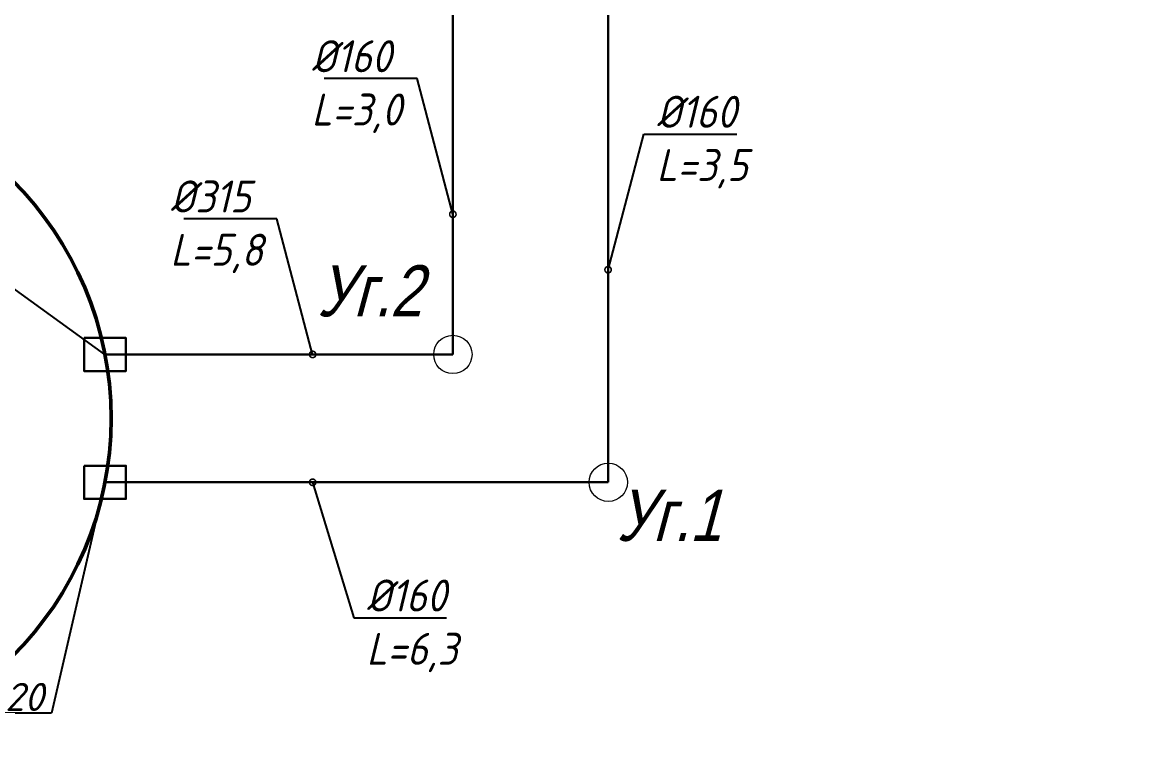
# Model space of a CAD drawing. Header units: metres. Extents: x 595374 to 595655, y 559668 to 560182.
# Drawn here: x 595419.4 to 595506.9, y 559667.6 to 559724.9 of the extents above; entities that cross this region are included whole.
import ezdxf
from ezdxf import colors
from ezdxf.entities.mleader import LeaderData, LeaderLine
from ezdxf.math import Vec2, Vec3

# ---------------------------------------------------------------- set-up
doc = ezdxf.new("R2010")
doc.units = ezdxf.units.M
doc.linetypes.add('HIDDEN', pattern=[0.375, 0.25, -0.125])
doc.layers.add('_dy150', color=7, linetype='Continuous', lineweight=30, true_color=0xc097c6)
doc.layers.add('_Деталировка_Марка', color=7, linetype='Continuous', true_color=0x0090ba)
doc.layers.add('Пересечения трубопроводы', color=7, linetype='Continuous')
doc.styles.add('ISO Italic', font='isocpeui.ttf', dxfattribs={"width": 0.9})
doc.styles.add('вк', font='ARIALUNI.ttf', dxfattribs={"width": 0.8, "oblique": 15, "height": 3})

# ---------------------------------------------------------------- blocks, each defined once
blk = doc.blocks.new('*U71')
at = {"layer": '_dy150', "flags": 128}
blk.add_lwpolyline([(-1.3, -1.633), (-1.3, 1.633), (1.3, 1.633), (1.3, -1.633)], close=True, dxfattribs=at)
at = {"layer": '_Деталировка_Марка', "linetype": 'ByBlock'}
for p, q in [((0, 0), (18.046, -4.194)), ((18.046, -4.194), (18.046, -8.194))]:
    blk.add_line(p, q, dxfattribs=at)
at = {"flags": 1}
for tag, p in [('НАИМЕНОВАНИЕ_1', (-6.969, -12.012)), ('МАРКА_1', (-6.969, -15.783))]:
    blk.add_attdef(tag, p, '', height=2.2, dxfattribs=at)
at = {"layer": '_Деталировка_Марка', "linetype": 'ByBlock', "style": 'ISO Italic'}
blk.add_attdef('ПОЗИЦИЯ_1', (17.888, -7.817), '', height=2.2, rotation=90, dxfattribs=at)
blk = doc.blocks.new('*U68')
at = {"layer": '_dy150', "flags": 128}
blk.add_lwpolyline([(-1.3, -1.633), (-1.3, 1.633), (1.3, 1.633), (1.3, -1.633)], close=True, dxfattribs=at)
at = {"layer": '_Деталировка_Марка', "linetype": 'ByBlock'}
for p, q in [((0, 0), (-7.513, -10.437)), ((-7.513, -10.437), (-7.513, -14.437))]:
    blk.add_line(p, q, dxfattribs=at)
at = {"flags": 1}
for tag, p in [('НАИМЕНОВАНИЕ_1', (-6.969, -12.012)), ('МАРКА_1', (-6.969, -15.783))]:
    blk.add_attdef(tag, p, '', height=2.2, dxfattribs=at)
at = {"layer": '_Деталировка_Марка', "linetype": 'ByBlock', "style": 'ISO Italic'}
blk.add_attdef('ПОЗИЦИЯ_1', (-7.671, -14.157), '', height=2.2, rotation=90, dxfattribs=at)
blk = doc.blocks.new('_DotSmall')
at = {"color": 0, "linetype": 'ByBlock', "const_width": 0.5}
blk.add_lwpolyline([(-0.0625, 0, 1), (0.0625, 0, 1)], format="xyb", close=True, dxfattribs=at)

msp = doc.modelspace()

# ---------------------------------------------------------------- linework, layer by layer
at = {"lineweight": 18}
for centre in [(595453.073, 559698.944), (595465.23, 559688.944)]:
    msp.add_circle(centre, 1.5, dxfattribs=at)
at = {"linetype": 'HIDDEN', "ltscale": 50}
msp.add_spline([(595521.919, 559718.025), (595501.189, 559761.413), (595518.757, 559793.191), (595578.834, 559846.712), (595617.131, 559918.724)], degree=3, dxfattribs=at)
at = {"layer": '_dy150'}
for p, q in [((595453.073, 559698.944), (595453.073, 559746.666)), ((595465.23, 559688.944), (595465.213, 559746.666)), ((595425.861, 559698.944), (595453.073, 559698.944)), ((595465.23, 559688.944), (595425.861, 559688.944))]:
    msp.add_line(p, q, dxfattribs=at)
at = {"layer": 'Пересечения трубопроводы', "color": 7, "lineweight": 50}
msp.add_circle((595400.038, 559693.944), 26.303, dxfattribs=at)

# ---------------------------------------------------------------- block references
at = {"layer": '_Деталировка_Марка', "rotation": 270}
for name, p in [('*U68', (595425.861, 559698.944)), ('*U71', (595425.861, 559688.944))]:
    msp.add_blockref(name, p, dxfattribs=at).add_auto_attribs({'ПОЗИЦИЯ_1': '20'})

# ---------------------------------------------------------------- texts
at = {"layer": '_Деталировка_Марка', "char_height": 4, "width": 10.16628, "attachment_point": 1, "rotation": 359.97374, "style": 'вк'}
for s, insert in [('Уг.2', (595442.447, 559705.923)), ('Уг.1', (595465.872, 559688.366))]:
    msp.add_mtext(s, dxfattribs=dict(at, insert=insert))

# ---------------------------------------------------------------- leaders
at = {"ltscale": 0.5}
ml = msp.add_multileader_mtext('Standard', dxfattribs=at)
ml.set_content('%%C160\\PL=3,0', color=256, style='ISO Italic')
ml.set_leader_properties(color=256, lineweight=-1)
ml.set_arrow_properties(name='DOTSMALL')
ml.build(insert=Vec2(0, 0))
ml.multileader.update_dxf_attribs({"text_left_attachment_type": 6, "text_right_attachment_type": 6, "dogleg_length": 1, "arrow_head_size": 1, "scale": 0.5})
ctx = ml.context
ctx.base_point, ctx.scale, ctx.char_height, ctx.arrow_head_size, ctx.landing_gap_size, ctx.plane_origin = Vec3(595441.525, 559720.519), 0.5, 2.5, 1, 0.5, Vec3(595445.28, 559733.521)
ctx.left_attachment, ctx.right_attachment = 6, 6
notes = []
notes.append((ctx, [(1, (1, 1, 0), (595450.269, 559720.519), (-1, 0), 0.5, [(0, [(595453.073, 559709.912)], 0, [])])]))
ctx.mtext.insert, ctx.mtext.width, ctx.mtext.flow_direction = Vec3(595442.025, 559723.519), 12.40142, 5
ml = msp.add_multileader_mtext('Standard', dxfattribs=at)
ml.set_content('%%C160\\PL=3,5', color=256, style='ISO Italic')
ml.set_leader_properties(color=256, lineweight=-1)
ml.set_arrow_properties(name='DOTSMALL')
ml.build(insert=Vec2(0, 0))
ml.multileader.update_dxf_attribs({"text_left_attachment_type": 6, "text_right_attachment_type": 6, "dogleg_length": 1, "arrow_head_size": 1, "scale": 0.5})
ctx = ml.context
ctx.base_point, ctx.scale, ctx.char_height, ctx.arrow_head_size, ctx.landing_gap_size, ctx.plane_origin = Vec3(595468.52, 559716.179), 0.5, 2.5, 1, 0.5, Vec3(595473.01, 559729.18)
ctx.left_attachment, ctx.right_attachment = 6, 6
notes.append((ctx, [(1, (1, 1, 0), (595468.02, 559716.179), (1, 0), 0.5, [(0, [(595465.216, 559705.572)], 0, [])])]))
ctx.mtext.insert, ctx.mtext.width, ctx.mtext.flow_direction = Vec3(595469.02, 559719.179), 12.40142, 5
ml = msp.add_multileader_mtext('Standard', dxfattribs=at)
ml.set_content('%%C315\\PL=5,8', color=256, style='ISO Italic')
ml.set_leader_properties(color=256, lineweight=-1)
ml.set_arrow_properties(name='DOTSMALL')
ml.build(insert=Vec2(0, 0))
ml.multileader.update_dxf_attribs({"text_left_attachment_type": 6, "text_right_attachment_type": 6, "dogleg_length": 1, "arrow_head_size": 1, "scale": 0.5})
ctx = ml.context
ctx.base_point, ctx.scale, ctx.char_height, ctx.arrow_head_size, ctx.landing_gap_size, ctx.plane_origin = Vec3(595430.477, 559709.551), 0.5, 2.5, 1, 0.5, Vec3(595434.312, 559722.552)
ctx.left_attachment, ctx.right_attachment = 6, 6
notes.append((ctx, [(1, (1, 1, 0), (595439.301, 559709.551), (-1, 0), 0.5, [(0, [(595442.105, 559698.944)], 0, [])])]))
ctx.mtext.insert, ctx.mtext.width, ctx.mtext.flow_direction = Vec3(595430.977, 559712.551), 12.40142, 5
ml = msp.add_multileader_mtext('Standard', dxfattribs=at)
ml.set_content('%%C160\\PL=6,3', color=256, style='ISO Italic')
ml.set_leader_properties(color=256, lineweight=-1)
ml.set_arrow_properties(name='DOTSMALL')
ml.build(insert=Vec2(0, 0))
ml.multileader.update_dxf_attribs({"text_left_attachment_type": 6, "text_right_attachment_type": 6, "dogleg_length": 1, "arrow_head_size": 1, "scale": 0.5})
ctx = ml.context
ctx.base_point, ctx.scale, ctx.char_height, ctx.arrow_head_size, ctx.landing_gap_size, ctx.plane_origin = Vec3(595445.826, 559678.337), 0.5, 2.5, 1, 0.5, Vec3(595434.312, 559665.336)
ctx.left_attachment, ctx.right_attachment = 6, 6
notes.append((ctx, [(0, (1, 1, 0), (595445.326, 559678.337), (1, 0), 0.5, [(0, [(595442.105, 559688.944)], 0, [])])]))
ctx.mtext.insert, ctx.mtext.width, ctx.mtext.flow_direction = Vec3(595446.326, 559681.337), 12.40142, 5
for ctx, leaders in notes:
    for number, flags, end, landing, length, lines in leaders:
        leader = LeaderData()
        leader.index, (leader.has_last_leader_line, leader.has_dogleg_vector, leader.attachment_direction) = number, flags
        leader.last_leader_point, leader.dogleg_vector, leader.dogleg_length = Vec3(end), Vec3(landing), length
        for number, points, colour, breaks in lines:
            line = LeaderLine()
            line.index, line.vertices, line.color, line.breaks = number, Vec3.list(points), colors.encode_raw_color(colour), breaks
            leader.lines.append(line)
        ctx.leaders.append(leader)

doc.saveas('drawing.dxf')
